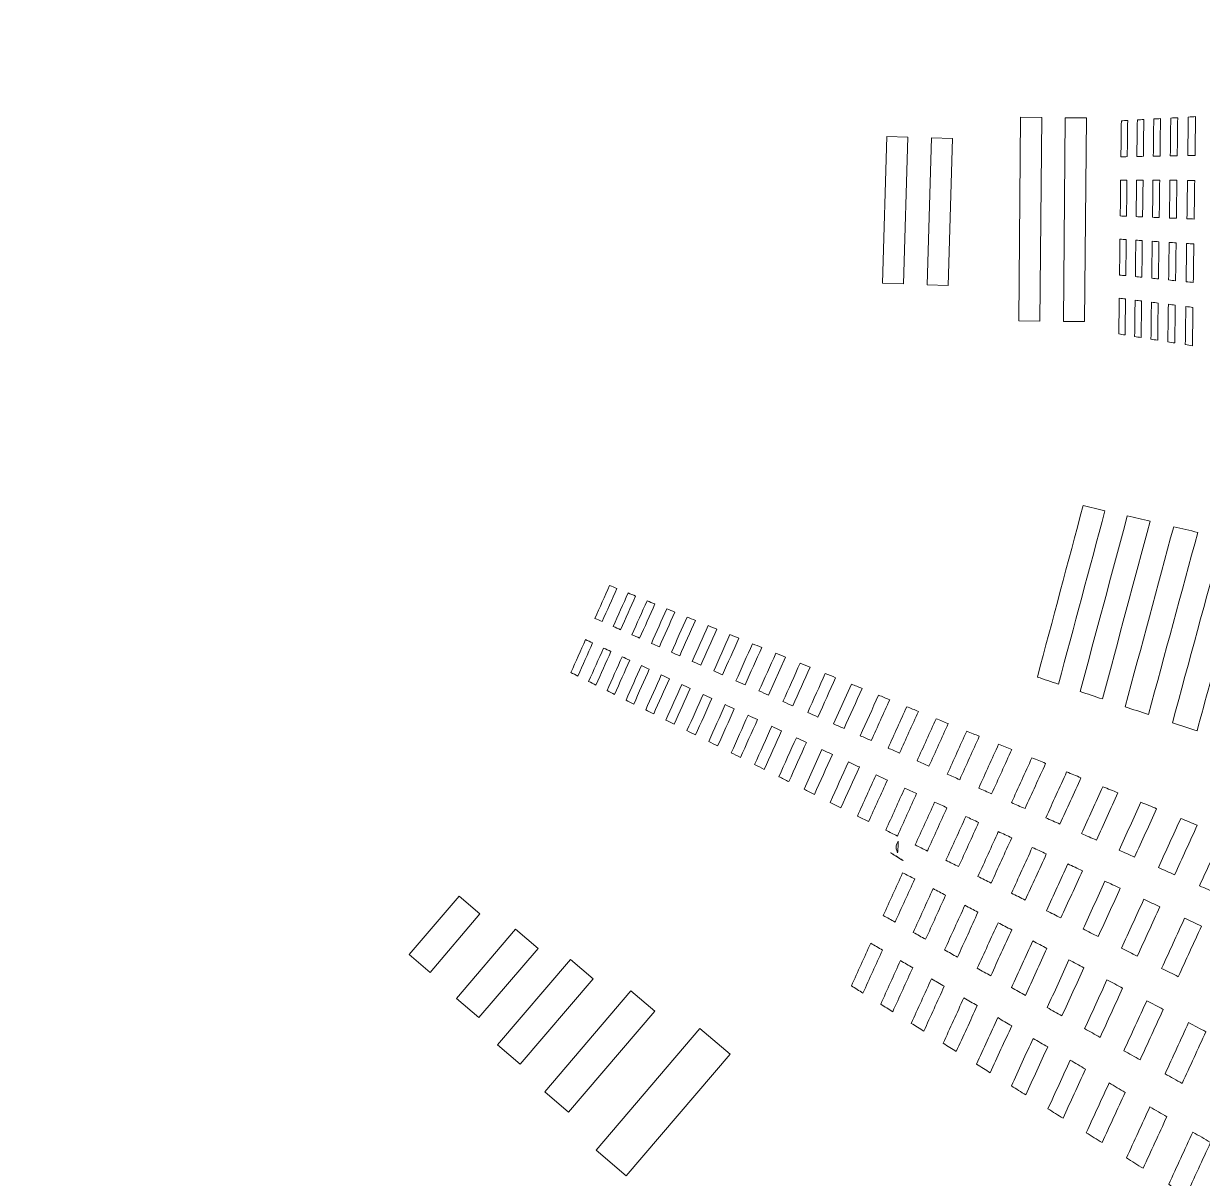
# Model space of a CAD drawing. Header units: millimetres. Extents: x -751 to 1411, y -446 to 1681.
# Drawn here: x -225.6 to -15.1, y -42.8 to 163.3 of the extents above; entities that cross this region are included whole.
import ezdxf

# ---------------------------------------------------------------- set-up
doc = ezdxf.new("R2010")
doc.units = ezdxf.units.MM
doc.header["$MEASUREMENT"] = 0
doc.layers.add('Layer 6', color=7, linetype='Continuous')

msp = doc.modelspace()

# ---------------------------------------------------------------- linework, layer by layer
at = {"layer": 'Layer 6', "lineweight": 0}
for points in [[(-43.82, 146.6), (-44.14, 110.22), (-47.92, 110.26), (-47.6, 146.63), (-43.82, 146.6)], [(-35.84, 146.51), (-36.17, 110.14), (-39.94, 110.17), (-39.62, 146.54), (-35.84, 146.51)], [(-67.7, 143.08), (-68.48, 116.86), (-72.26, 116.97), (-71.47, 143.19), (-67.7, 143.08)], [(-59.73, 142.83), (-60.51, 116.61), (-64.28, 116.72), (-63.5, 142.94), (-59.73, 142.83)], [(-153.01, -6.03), (-156.74, -2.85), (-147.85, 7.57), (-144.13, 4.39), (-153.01, -6.03)], [(-137.79, 1.69), (-133.75, -1.75), (-144.3, -14.11), (-148.33, -10.67), (-137.79, 1.69)], [(-127.96, -3.71), (-123.92, -7.16), (-136.93, -22.41), (-140.96, -18.97), (-127.96, -3.71)], [(-117.16, -9.31), (-112.88, -12.96), (-128.28, -31.01), (-132.56, -27.36), (-117.16, -9.31)], [(-104.85, -16.06), (-99.47, -20.64), (-117.99, -42.35), (-123.36, -37.76), (-104.85, -16.06)]]:
    msp.add_lwpolyline(points, dxfattribs=at)
for points, knots in [([(-198.52, 551.4), (-477.55, 551.4), (-697.08, 331.88), (-697.08, 52.85), (-697.08, -226.18), (-477.55, -445.71), (-198.52, -445.71), (80.51, -445.71), (300.03, -226.18), (300.03, 52.85), (300.03, 331.88), (80.51, 551.4), (-198.52, 551.4)], [0, 0, 0, 0, 1, 1, 1, 2, 2, 2, 3, 3, 3, 4, 4, 4, 4]), ([(-29.68, 139.56), (-29.65, 141.71), (-29.62, 143.85), (-29.6, 145.99), (-29.22, 146.01), (-28.85, 146.03), (-28.47, 146.05), (-28.5, 143.9), (-28.52, 141.74), (-28.55, 139.58), (-28.93, 139.58), (-29.3, 139.57), (-29.68, 139.56)], [0, 0, 0, 0, 1, 1, 1, 2, 2, 2, 3, 3, 3, 4, 4, 4, 4]), ([(-26.84, 139.62), (-26.81, 141.79), (-26.78, 143.97), (-26.75, 146.15), (-26.37, 146.17), (-25.98, 146.19), (-25.59, 146.21), (-25.62, 144.02), (-25.65, 141.83), (-25.67, 139.64), (-26.06, 139.63), (-26.45, 139.62), (-26.84, 139.62)], [0, 0, 0, 0, 1, 1, 1, 2, 2, 2, 3, 3, 3, 4, 4, 4, 4]), ([(-23.9, 139.67), (-23.87, 141.88), (-23.85, 144.09), (-23.82, 146.31), (-23.42, 146.33), (-23.02, 146.35), (-22.62, 146.37), (-22.64, 144.15), (-22.67, 141.92), (-22.7, 139.69), (-23.1, 139.69), (-23.5, 139.68), (-23.9, 139.67)], [0, 0, 0, 0, 1, 1, 1, 2, 2, 2, 3, 3, 3, 4, 4, 4, 4]), ([(-20.87, 139.73), (-20.84, 141.98), (-20.81, 144.22), (-20.78, 146.47), (-20.37, 146.5), (-19.95, 146.52), (-19.54, 146.54), (-19.57, 144.28), (-19.6, 142.01), (-19.63, 139.75), (-20.04, 139.74), (-20.46, 139.73), (-20.87, 139.73)], [0, 0, 0, 0, 1, 1, 1, 2, 2, 2, 3, 3, 3, 4, 4, 4, 4]), ([(-17.74, 139.78), (-17.71, 142.07), (-17.68, 144.36), (-17.65, 146.65), (-17.22, 146.67), (-16.79, 146.69), (-16.36, 146.72), (-16.39, 144.41), (-16.42, 142.11), (-16.45, 139.81), (-16.88, 139.8), (-17.31, 139.79), (-17.74, 139.78)], [0, 0, 0, 0, 1, 1, 1, 2, 2, 2, 3, 3, 3, 4, 4, 4, 4]), ([(-29.8, 129), (-29.78, 131.13), (-29.75, 133.27), (-29.73, 135.41), (-29.35, 135.41), (-28.98, 135.41), (-28.6, 135.4), (-28.63, 133.25), (-28.65, 131.1), (-28.68, 128.95), (-29.06, 128.97), (-29.43, 128.98), (-29.8, 129)], [0, 0, 0, 0, 1, 1, 1, 2, 2, 2, 3, 3, 3, 4, 4, 4, 4]), ([(-26.97, 128.88), (-26.94, 131.05), (-26.91, 133.22), (-26.89, 135.4), (-26.5, 135.39), (-26.11, 135.39), (-25.73, 135.39), (-25.75, 133.2), (-25.78, 131.02), (-25.81, 128.83), (-26.19, 128.85), (-26.58, 128.86), (-26.97, 128.88)], [0, 0, 0, 0, 1, 1, 1, 2, 2, 2, 3, 3, 3, 4, 4, 4, 4]), ([(-24.04, 128.76), (-24.01, 130.97), (-23.98, 133.17), (-23.96, 135.38), (-23.56, 135.38), (-23.16, 135.38), (-22.76, 135.38), (-22.78, 133.15), (-22.81, 130.93), (-22.84, 128.71), (-23.24, 128.73), (-23.64, 128.74), (-24.04, 128.76)], [0, 0, 0, 0, 1, 1, 1, 2, 2, 2, 3, 3, 3, 4, 4, 4, 4]), ([(-21.01, 128.63), (-20.99, 130.88), (-20.96, 133.12), (-20.93, 135.37), (-20.51, 135.36), (-20.1, 135.36), (-19.69, 135.36), (-19.72, 133.1), (-19.75, 130.84), (-19.78, 128.58), (-20.19, 128.6), (-20.6, 128.62), (-21.01, 128.63)], [0, 0, 0, 0, 1, 1, 1, 2, 2, 2, 3, 3, 3, 4, 4, 4, 4]), ([(-17.89, 128.51), (-17.86, 130.79), (-17.83, 133.07), (-17.8, 135.35), (-17.37, 135.35), (-16.94, 135.35), (-16.51, 135.34), (-16.54, 133.05), (-16.58, 130.75), (-16.61, 128.45), (-17.03, 128.47), (-17.46, 128.49), (-17.89, 128.51)], [0, 0, 0, 0, 1, 1, 1, 2, 2, 2, 3, 3, 3, 4, 4, 4, 4]), ([(-29.93, 118.45), (-29.91, 120.59), (-29.88, 122.72), (-29.85, 124.85), (-29.48, 124.83), (-29.11, 124.8), (-28.73, 124.78), (-28.76, 122.63), (-28.78, 120.49), (-28.81, 118.34), (-29.18, 118.38), (-29.56, 118.41), (-29.93, 118.45)], [0, 0, 0, 0, 1, 1, 1, 2, 2, 2, 3, 3, 3, 4, 4, 4, 4]), ([(-27.1, 118.17), (-27.07, 120.33), (-27.05, 122.5), (-27.02, 124.67), (-26.63, 124.64), (-26.25, 124.62), (-25.86, 124.59), (-25.89, 122.41), (-25.92, 120.23), (-25.94, 118.05), (-26.33, 118.09), (-26.72, 118.13), (-27.1, 118.17)], [0, 0, 0, 0, 1, 1, 1, 2, 2, 2, 3, 3, 3, 4, 4, 4, 4]), ([(-24.18, 117.87), (-24.15, 120.07), (-24.12, 122.28), (-24.09, 124.48), (-23.7, 124.45), (-23.3, 124.43), (-22.9, 124.4), (-22.93, 122.18), (-22.95, 119.97), (-22.98, 117.75), (-23.38, 117.79), (-23.78, 117.83), (-24.18, 117.87)], [0, 0, 0, 0, 1, 1, 1, 2, 2, 2, 3, 3, 3, 4, 4, 4, 4]), ([(-21.16, 117.57), (-21.13, 119.8), (-21.1, 122.04), (-21.07, 124.28), (-20.66, 124.26), (-20.25, 124.23), (-19.83, 124.2), (-19.86, 121.95), (-19.89, 119.69), (-19.92, 117.44), (-20.33, 117.48), (-20.75, 117.52), (-21.16, 117.57)], [0, 0, 0, 0, 1, 1, 1, 2, 2, 2, 3, 3, 3, 4, 4, 4, 4]), ([(-18.04, 117.25), (-18.01, 119.53), (-17.98, 121.8), (-17.95, 124.08), (-17.52, 124.05), (-17.09, 124.03), (-16.67, 124), (-16.7, 121.71), (-16.73, 119.41), (-16.76, 117.12), (-17.18, 117.16), (-17.61, 117.21), (-18.04, 117.25)], [0, 0, 0, 0, 1, 1, 1, 2, 2, 2, 3, 3, 3, 4, 4, 4, 4]), ([(-28.86, 114.18), (-28.89, 112.03), (-28.91, 109.89), (-28.94, 107.75), (-29.31, 107.81), (-29.69, 107.87), (-30.06, 107.93), (-30.03, 110.06), (-30.01, 112.19), (-29.98, 114.32), (-29.61, 114.27), (-29.24, 114.22), (-28.86, 114.18)], [0, 0, 0, 0, 1, 1, 1, 2, 2, 2, 3, 3, 3, 4, 4, 4, 4]), ([(-26, 113.82), (-26.02, 111.64), (-26.05, 109.47), (-26.08, 107.29), (-26.46, 107.35), (-26.85, 107.41), (-27.23, 107.47), (-27.21, 109.64), (-27.18, 111.8), (-27.15, 113.96), (-26.77, 113.92), (-26.38, 113.87), (-26, 113.82)], [0, 0, 0, 0, 1, 1, 1, 2, 2, 2, 3, 3, 3, 4, 4, 4, 4]), ([(-23.04, 113.45), (-23.07, 111.24), (-23.09, 109.03), (-23.12, 106.81), (-23.52, 106.88), (-23.92, 106.94), (-24.32, 107), (-24.29, 109.2), (-24.26, 111.4), (-24.23, 113.6), (-23.83, 113.55), (-23.44, 113.5), (-23.04, 113.45)], [0, 0, 0, 0, 1, 1, 1, 2, 2, 2, 3, 3, 3, 4, 4, 4, 4]), ([(-19.98, 113.07), (-20.01, 110.82), (-20.04, 108.57), (-20.07, 106.32), (-20.48, 106.39), (-20.89, 106.45), (-21.3, 106.52), (-21.27, 108.75), (-21.24, 110.99), (-21.21, 113.22), (-20.8, 113.17), (-20.39, 113.12), (-19.98, 113.07)], [0, 0, 0, 0, 1, 1, 1, 2, 2, 2, 3, 3, 3, 4, 4, 4, 4]), ([(-16.82, 112.68), (-16.85, 110.39), (-16.88, 108.1), (-16.91, 105.81), (-17.33, 105.88), (-17.76, 105.95), (-18.19, 106.02), (-18.15, 108.29), (-18.13, 110.56), (-18.09, 112.83), (-17.67, 112.78), (-17.24, 112.73), (-16.82, 112.68)], [0, 0, 0, 0, 1, 1, 1, 2, 2, 2, 3, 3, 3, 4, 4, 4, 4]), ([(-40.82, 45.42), (-42.08, 45.84), (-43.34, 46.27), (-44.6, 46.69), (-41.87, 56.89), (-39.15, 67.09), (-36.43, 77.29), (-35.13, 76.98), (-33.83, 76.68), (-32.53, 76.38), (-35.29, 66.06), (-38.06, 55.74), (-40.82, 45.42)], [0, 0, 0, 0, 1, 1, 1, 2, 2, 2, 3, 3, 3, 4, 4, 4, 4]), ([(-28.54, 75.45), (-27.18, 75.13), (-25.81, 74.81), (-24.45, 74.49), (-27.3, 63.92), (-30.14, 53.34), (-32.99, 42.77), (-34.31, 43.22), (-35.63, 43.66), (-36.95, 44.11), (-34.15, 54.56), (-31.35, 65), (-28.54, 75.45)], [0, 0, 0, 0, 1, 1, 1, 2, 2, 2, 3, 3, 3, 4, 4, 4, 4]), ([(-20.26, 73.52), (-18.82, 73.18), (-17.39, 72.85), (-15.96, 72.51), (-18.89, 61.67), (-21.82, 50.83), (-24.76, 39.99), (-26.15, 40.45), (-27.54, 40.92), (-28.92, 41.39), (-26.03, 52.1), (-23.15, 62.81), (-20.26, 73.52)], [0, 0, 0, 0, 1, 1, 1, 2, 2, 2, 3, 3, 3, 4, 4, 4, 4]), ([(-11.54, 71.48), (-10.03, 71.13), (-8.52, 70.78), (-7.01, 70.43), (-10.04, 59.3), (-13.06, 48.18), (-16.09, 37.06), (-17.55, 37.55), (-19.02, 38.04), (-20.48, 38.54), (-17.5, 49.52), (-14.52, 60.5), (-11.54, 71.48)], [0, 0, 0, 0, 1, 1, 1, 2, 2, 2, 3, 3, 3, 4, 4, 4, 4]), ([(-122.3, 56.59), (-122.72, 56.78), (-123.15, 56.97), (-123.58, 57.16), (-122.71, 59.12), (-121.84, 61.07), (-120.97, 63.03), (-120.53, 62.85), (-120.1, 62.68), (-119.66, 62.5), (-120.54, 60.53), (-121.42, 58.56), (-122.3, 56.59)], [0, 0, 0, 0, 1, 1, 1, 2, 2, 2, 3, 3, 3, 4, 4, 4, 4]), ([(-119, 55.13), (-119.45, 55.33), (-119.89, 55.52), (-120.33, 55.72), (-119.45, 57.71), (-118.56, 59.7), (-117.67, 61.69), (-117.23, 61.51), (-116.78, 61.32), (-116.33, 61.14), (-117.22, 59.14), (-118.11, 57.14), (-119, 55.13)], [0, 0, 0, 0, 1, 1, 1, 2, 2, 2, 3, 3, 3, 4, 4, 4, 4]), ([(-115.61, 53.63), (-116.06, 53.83), (-116.52, 54.03), (-116.98, 54.24), (-116.08, 56.26), (-115.18, 58.28), (-114.27, 60.3), (-113.81, 60.11), (-113.35, 59.92), (-112.88, 59.73), (-113.79, 57.7), (-114.7, 55.66), (-115.61, 53.63)], [0, 0, 0, 0, 1, 1, 1, 2, 2, 2, 3, 3, 3, 4, 4, 4, 4]), ([(-112.09, 52.08), (-112.57, 52.29), (-113.04, 52.49), (-113.51, 52.7), (-112.6, 54.76), (-111.68, 56.81), (-110.76, 58.87), (-110.28, 58.67), (-109.8, 58.48), (-109.32, 58.28), (-110.25, 56.21), (-111.17, 54.14), (-112.09, 52.08)], [0, 0, 0, 0, 1, 1, 1, 2, 2, 2, 3, 3, 3, 4, 4, 4, 4]), ([(-108.46, 50.47), (-108.95, 50.69), (-109.44, 50.9), (-109.93, 51.12), (-109, 53.21), (-108.06, 55.3), (-107.13, 57.39), (-106.63, 57.19), (-106.14, 56.98), (-105.64, 56.78), (-106.58, 54.68), (-107.52, 52.57), (-108.46, 50.47)], [0, 0, 0, 0, 1, 1, 1, 2, 2, 2, 3, 3, 3, 4, 4, 4, 4]), ([(-104.7, 48.81), (-105.21, 49.03), (-105.72, 49.26), (-106.22, 49.48), (-105.27, 51.6), (-104.32, 53.73), (-103.37, 55.86), (-102.86, 55.65), (-102.34, 55.44), (-101.83, 55.23), (-102.79, 53.09), (-103.75, 50.95), (-104.7, 48.81)], [0, 0, 0, 0, 1, 1, 1, 2, 2, 2, 3, 3, 3, 4, 4, 4, 4]), ([(-126.62, 46.87), (-127.04, 47.08), (-127.46, 47.29), (-127.88, 47.5), (-127.01, 49.45), (-126.14, 51.41), (-125.27, 53.36), (-124.85, 53.16), (-124.42, 52.96), (-124, 52.77), (-124.87, 50.8), (-125.75, 48.83), (-126.62, 46.87)], [0, 0, 0, 0, 1, 1, 1, 2, 2, 2, 3, 3, 3, 4, 4, 4, 4]), ([(-100.81, 47.09), (-101.34, 47.32), (-101.86, 47.55), (-102.39, 47.78), (-101.42, 49.94), (-100.45, 52.11), (-99.48, 54.27), (-98.95, 54.05), (-98.42, 53.84), (-97.89, 53.62), (-98.86, 51.44), (-99.84, 49.26), (-100.81, 47.09)], [0, 0, 0, 0, 1, 1, 1, 2, 2, 2, 3, 3, 3, 4, 4, 4, 4]), ([(-96.78, 45.31), (-97.33, 45.55), (-97.87, 45.79), (-98.41, 46.03), (-97.43, 48.23), (-96.44, 50.43), (-95.45, 52.63), (-94.9, 52.4), (-94.35, 52.18), (-93.8, 51.95), (-94.8, 49.74), (-95.79, 47.52), (-96.78, 45.31)], [0, 0, 0, 0, 1, 1, 1, 2, 2, 2, 3, 3, 3, 4, 4, 4, 4]), ([(-122.05, 51.86), (-121.61, 51.66), (-121.17, 51.45), (-120.74, 51.25), (-121.63, 49.25), (-122.52, 47.25), (-123.41, 45.26), (-123.84, 45.47), (-124.27, 45.69), (-124.71, 45.91), (-123.82, 47.89), (-122.94, 49.88), (-122.05, 51.86)], [0, 0, 0, 0, 1, 1, 1, 2, 2, 2, 3, 3, 3, 4, 4, 4, 4]), ([(-92.61, 43.46), (-93.17, 43.71), (-93.73, 43.96), (-94.3, 44.21), (-93.29, 46.44), (-92.29, 48.68), (-91.28, 50.92), (-90.71, 50.69), (-90.14, 50.46), (-89.57, 50.23), (-89.57, 50.23), (-92.61, 43.46), (-92.61, 43.46)], [0, 0, 0, 0, 1, 1, 1, 2, 2, 2, 3, 3, 3, 4, 4, 4, 4]), ([(-118.73, 50.32), (-118.27, 50.11), (-117.82, 49.89), (-117.37, 49.68), (-118.27, 47.65), (-119.18, 45.62), (-120.08, 43.59), (-120.53, 43.82), (-120.98, 44.04), (-121.43, 44.26), (-120.53, 46.28), (-119.63, 48.3), (-118.73, 50.32)], [0, 0, 0, 0, 1, 1, 1, 2, 2, 2, 3, 3, 3, 4, 4, 4, 4]), ([(-115.29, 48.72), (-114.82, 48.5), (-114.35, 48.28), (-113.88, 48.07), (-114.81, 46), (-115.73, 43.94), (-116.65, 41.87), (-117.11, 42.1), (-117.57, 42.34), (-118.04, 42.57), (-117.12, 44.62), (-116.21, 46.67), (-115.29, 48.72)], [0, 0, 0, 0, 1, 1, 1, 2, 2, 2, 3, 3, 3, 4, 4, 4, 4]), ([(-88.27, 41.54), (-88.86, 41.8), (-89.44, 42.06), (-90.03, 42.32), (-89, 44.6), (-87.98, 46.88), (-86.95, 49.16), (-86.36, 48.92), (-85.77, 48.68), (-85.18, 48.43), (-86.21, 46.14), (-87.24, 43.84), (-88.27, 41.54)], [0, 0, 0, 0, 1, 1, 1, 2, 2, 2, 3, 3, 3, 4, 4, 4, 4]), ([(-111.74, 47.07), (-111.25, 46.84), (-110.77, 46.62), (-110.28, 46.39), (-111.22, 44.29), (-112.16, 42.19), (-113.1, 40.09), (-113.58, 40.33), (-114.06, 40.57), (-114.53, 40.81), (-113.6, 42.9), (-112.67, 44.98), (-111.74, 47.07)], [0, 0, 0, 0, 1, 1, 1, 2, 2, 2, 3, 3, 3, 4, 4, 4, 4]), ([(-83.78, 39.55), (-84.38, 39.82), (-84.99, 40.09), (-85.6, 40.36), (-84.55, 42.68), (-83.51, 45), (-82.46, 47.33), (-81.85, 47.08), (-81.23, 46.83), (-80.62, 46.57), (-81.67, 44.23), (-82.72, 41.89), (-83.78, 39.55)], [0, 0, 0, 0, 1, 1, 1, 2, 2, 2, 3, 3, 3, 4, 4, 4, 4]), ([(-108.07, 45.36), (-107.56, 45.13), (-107.06, 44.89), (-106.56, 44.66), (-107.52, 42.52), (-108.47, 40.39), (-109.43, 38.26), (-109.92, 38.5), (-110.42, 38.75), (-110.91, 39), (-109.96, 41.12), (-109.01, 43.24), (-108.07, 45.36)], [0, 0, 0, 0, 1, 1, 1, 2, 2, 2, 3, 3, 3, 4, 4, 4, 4]), ([(-79.11, 37.49), (-79.74, 37.77), (-80.37, 38.05), (-81, 38.32), (-81, 38.32), (-77.8, 45.42), (-77.8, 45.42), (-77.16, 45.16), (-76.52, 44.9), (-75.88, 44.64), (-76.96, 42.26), (-78.03, 39.87), (-79.11, 37.49)], [0, 0, 0, 0, 1, 1, 1, 2, 2, 2, 3, 3, 3, 4, 4, 4, 4]), ([(-104.26, 43.59), (-103.74, 43.35), (-103.22, 43.11), (-102.7, 42.87), (-103.68, 40.7), (-104.65, 38.52), (-105.62, 36.35), (-106.14, 36.61), (-106.65, 36.86), (-107.16, 37.12), (-106.19, 39.28), (-105.23, 41.43), (-104.26, 43.59)], [0, 0, 0, 0, 1, 1, 1, 2, 2, 2, 3, 3, 3, 4, 4, 4, 4]), ([(-74.25, 35.34), (-74.91, 35.63), (-75.56, 35.92), (-76.22, 36.21), (-75.13, 38.62), (-74.04, 41.04), (-72.95, 43.45), (-72.29, 43.18), (-71.63, 42.91), (-70.96, 42.64), (-72.06, 40.2), (-73.16, 37.77), (-74.25, 35.34)], [0, 0, 0, 0, 1, 1, 1, 2, 2, 2, 3, 3, 3, 4, 4, 4, 4]), ([(-100.32, 41.76), (-99.79, 41.51), (-99.25, 41.26), (-98.71, 41.01), (-99.7, 38.8), (-100.69, 36.59), (-101.68, 34.38), (-102.21, 34.64), (-102.75, 34.91), (-103.28, 35.18), (-102.29, 37.37), (-101.31, 39.57), (-100.32, 41.76)], [0, 0, 0, 0, 1, 1, 1, 2, 2, 2, 3, 3, 3, 4, 4, 4, 4]), ([(-69.2, 33.11), (-69.89, 33.41), (-70.57, 33.71), (-71.25, 34.01), (-70.14, 36.47), (-69.03, 38.93), (-67.91, 41.39), (-67.22, 41.11), (-66.53, 40.83), (-65.84, 40.55), (-66.96, 38.07), (-68.08, 35.59), (-69.2, 33.11)], [0, 0, 0, 0, 1, 1, 1, 2, 2, 2, 3, 3, 3, 4, 4, 4, 4]), ([(-96.24, 39.86), (-95.69, 39.6), (-95.13, 39.34), (-94.57, 39.09), (-95.58, 36.83), (-96.59, 34.58), (-97.6, 32.33), (-98.15, 32.61), (-98.7, 32.88), (-99.25, 33.16), (-98.25, 35.39), (-97.25, 37.63), (-96.24, 39.86)], [0, 0, 0, 0, 1, 1, 1, 2, 2, 2, 3, 3, 3, 4, 4, 4, 4]), ([(-92.01, 37.9), (-91.43, 37.63), (-90.86, 37.36), (-90.28, 37.09), (-91.31, 34.8), (-92.34, 32.51), (-93.37, 30.21), (-93.94, 30.5), (-94.51, 30.79), (-95.08, 31.07), (-94.06, 33.35), (-93.04, 35.62), (-92.01, 37.9)], [0, 0, 0, 0, 1, 1, 1, 2, 2, 2, 3, 3, 3, 4, 4, 4, 4]), ([(-63.95, 30.78), (-64.66, 31.1), (-65.37, 31.41), (-66.08, 31.73), (-64.94, 34.23), (-63.81, 36.74), (-62.67, 39.25), (-61.95, 38.96), (-61.23, 38.67), (-60.51, 38.37), (-61.66, 35.84), (-62.8, 33.31), (-63.95, 30.78)], [0, 0, 0, 0, 1, 1, 1, 2, 2, 2, 3, 3, 3, 4, 4, 4, 4]), ([(-87.62, 35.86), (-87.02, 35.58), (-86.42, 35.3), (-85.82, 35.02), (-86.87, 32.68), (-87.92, 30.35), (-88.97, 28.01), (-89.56, 28.31), (-90.16, 28.61), (-90.75, 28.9), (-89.71, 31.22), (-88.67, 33.54), (-87.62, 35.86)], [0, 0, 0, 0, 1, 1, 1, 2, 2, 2, 3, 3, 3, 4, 4, 4, 4]), ([(-58.47, 28.36), (-59.21, 28.69), (-59.95, 29.02), (-60.69, 29.34), (-59.53, 31.9), (-58.37, 34.47), (-57.21, 37.03), (-56.46, 36.72), (-55.71, 36.42), (-54.96, 36.11), (-56.13, 33.53), (-57.3, 30.94), (-58.47, 28.36)], [0, 0, 0, 0, 1, 1, 1, 2, 2, 2, 3, 3, 3, 4, 4, 4, 4]), ([(-83.06, 33.74), (-82.44, 33.45), (-81.82, 33.16), (-81.19, 32.86), (-82.26, 30.49), (-83.34, 28.11), (-84.41, 25.73), (-85.02, 26.04), (-85.64, 26.34), (-86.25, 26.65), (-86.25, 26.65), (-83.06, 33.74), (-83.06, 33.74)], [0, 0, 0, 0, 1, 1, 1, 2, 2, 2, 3, 3, 3, 4, 4, 4, 4]), ([(-52.76, 25.84), (-53.53, 26.18), (-54.3, 26.52), (-55.07, 26.86), (-53.89, 29.47), (-52.7, 32.09), (-51.52, 34.7), (-50.73, 34.39), (-49.95, 34.07), (-49.17, 33.75), (-50.37, 31.11), (-51.56, 28.47), (-52.76, 25.84)], [0, 0, 0, 0, 1, 1, 1, 2, 2, 2, 3, 3, 3, 4, 4, 4, 4]), ([(-46.8, 23.2), (-47.6, 23.56), (-48.41, 23.91), (-49.22, 24.27), (-48, 26.94), (-46.79, 29.61), (-45.57, 32.28), (-44.76, 31.95), (-43.94, 31.62), (-43.12, 31.28), (-44.35, 28.59), (-45.57, 25.89), (-46.8, 23.2)], [0, 0, 0, 0, 1, 1, 1, 2, 2, 2, 3, 3, 3, 4, 4, 4, 4]), ([(-78.33, 31.53), (-77.68, 31.23), (-77.03, 30.93), (-76.38, 30.63), (-77.47, 28.2), (-78.57, 25.78), (-79.66, 23.35), (-80.3, 23.67), (-80.94, 23.99), (-81.58, 24.31), (-80.5, 26.72), (-79.41, 29.13), (-78.33, 31.53)], [0, 0, 0, 0, 1, 1, 1, 2, 2, 2, 3, 3, 3, 4, 4, 4, 4]), ([(-40.57, 20.45), (-41.41, 20.82), (-42.26, 21.19), (-43.1, 21.56), (-41.85, 24.29), (-40.61, 27.02), (-39.37, 29.75), (-38.52, 29.4), (-37.66, 29.06), (-36.81, 28.71), (-38.07, 25.95), (-39.32, 23.2), (-40.57, 20.45)], [0, 0, 0, 0, 1, 1, 1, 2, 2, 2, 3, 3, 3, 4, 4, 4, 4]), ([(-73.4, 29.24), (-72.73, 28.93), (-72.05, 28.62), (-71.38, 28.3), (-72.49, 25.83), (-73.61, 23.35), (-74.73, 20.88), (-75.4, 21.21), (-76.06, 21.55), (-76.73, 21.88), (-75.62, 24.34), (-74.51, 26.79), (-73.4, 29.24)], [0, 0, 0, 0, 1, 1, 1, 2, 2, 2, 3, 3, 3, 4, 4, 4, 4]), ([(-68.28, 26.86), (-67.57, 26.53), (-66.87, 26.21), (-66.17, 25.88), (-67.31, 23.36), (-68.45, 20.83), (-69.59, 18.31), (-70.29, 18.66), (-70.98, 19), (-71.67, 19.35), (-70.54, 21.85), (-69.41, 24.36), (-68.28, 26.86)], [0, 0, 0, 0, 1, 1, 1, 2, 2, 2, 3, 3, 3, 4, 4, 4, 4]), ([(-34.06, 17.57), (-34.94, 17.96), (-35.82, 18.35), (-36.7, 18.73), (-35.43, 21.53), (-34.16, 24.32), (-32.89, 27.11), (-31.99, 26.74), (-31.1, 26.38), (-30.21, 26.01), (-31.49, 23.2), (-32.78, 20.38), (-34.06, 17.57)], [0, 0, 0, 0, 1, 1, 1, 2, 2, 2, 3, 3, 3, 4, 4, 4, 4]), ([(-64.24, 15.63), (-64.96, 15.99), (-65.69, 16.35), (-66.41, 16.71), (-65.25, 19.27), (-64.09, 21.82), (-62.94, 24.38), (-62.21, 24.04), (-61.47, 23.7), (-60.74, 23.36), (-61.91, 20.78), (-63.07, 18.21), (-64.24, 15.63)], [0, 0, 0, 0, 1, 1, 1, 2, 2, 2, 3, 3, 3, 4, 4, 4, 4]), ([(-27.25, 14.55), (-28.17, 14.96), (-29.09, 15.37), (-30.01, 15.78), (-28.71, 18.63), (-27.4, 21.48), (-26.1, 24.34), (-25.16, 23.96), (-24.23, 23.58), (-23.3, 23.19), (-24.61, 20.31), (-25.93, 17.43), (-27.25, 14.55)], [0, 0, 0, 0, 1, 1, 1, 2, 2, 2, 3, 3, 3, 4, 4, 4, 4]), ([(-58.66, 12.84), (-59.42, 13.21), (-60.17, 13.59), (-60.92, 13.97), (-59.74, 16.58), (-58.56, 19.18), (-57.37, 21.79), (-56.61, 21.44), (-55.84, 21.08), (-55.08, 20.73), (-56.27, 18.1), (-57.47, 15.47), (-58.66, 12.84)], [0, 0, 0, 0, 1, 1, 1, 2, 2, 2, 3, 3, 3, 4, 4, 4, 4]), ([(-20.1, 11.39), (-21.07, 11.82), (-22.04, 12.25), (-23, 12.68), (-21.66, 15.6), (-20.33, 18.52), (-18.99, 21.44), (-18.01, 21.04), (-17.03, 20.64), (-16.05, 20.24), (-17.4, 17.29), (-18.75, 14.34), (-20.1, 11.39)], [0, 0, 0, 0, 1, 1, 1, 2, 2, 2, 3, 3, 3, 4, 4, 4, 4]), ([(-51.57, 19.09), (-50.77, 18.72), (-49.97, 18.35), (-49.17, 17.98), (-50.4, 15.29), (-51.62, 12.61), (-52.84, 9.92), (-53.62, 10.31), (-54.41, 10.71), (-55.2, 11.1), (-53.99, 13.76), (-52.78, 16.43), (-51.57, 19.09)], [0, 0, 0, 0, 1, 1, 1, 2, 2, 2, 3, 3, 3, 4, 4, 4, 4]), ([(-69.46, 17.37), (-69.49, 14.63), (-69.56, 15.12), (-69.78, 16.02), (-69.81, 16.32), (-69.93, 16.73), (-69.46, 17.37)], [0, 0, 0, 0, 1, 1, 1, 2, 2, 2, 2]), ([(-12.61, 8.08), (-13.63, 8.53), (-14.64, 8.98), (-15.65, 9.43), (-14.28, 12.42), (-12.91, 15.41), (-11.54, 18.4), (-10.51, 17.98), (-9.48, 17.56), (-8.45, 17.14), (-9.84, 14.12), (-11.23, 11.1), (-12.61, 8.08)], [0, 0, 0, 0, 1, 1, 1, 2, 2, 2, 3, 3, 3, 4, 4, 4, 4]), ([(-69.93, 14.76), (-70.23, 14.96), (-70.52, 15.14), (-70.79, 15.31), (-70.79, 15.31), (-70.79, 15.31), (-70.78, 15.31), (-70.53, 15.15), (-70.24, 14.97), (-69.9, 14.76), (-69.91, 14.76), (-69.92, 14.76), (-69.93, 14.76)], [0, 0, 0, 0, 1, 1, 1, 2, 2, 2, 3, 3, 3, 4, 4, 4, 4]), ([(-69.89, 14.75), (-69.51, 14.52), (-69.08, 14.25), (-68.58, 13.94), (-68.68, 13.99), (-68.77, 14.04), (-68.86, 14.08), (-69.21, 14.3), (-69.56, 14.53), (-69.9, 14.75), (-69.9, 14.75), (-69.89, 14.75), (-69.89, 14.75)], [0, 0, 0, 0, 1, 1, 1, 2, 2, 2, 3, 3, 3, 4, 4, 4, 4]), ([(-43, 15.11), (-44.25, 12.36), (-45.51, 9.62), (-46.76, 6.87), (-47.58, 7.28), (-48.4, 7.7), (-49.22, 8.11), (-47.98, 10.83), (-46.74, 13.55), (-45.51, 16.27), (-44.67, 15.89), (-43.84, 15.5), (-43, 15.11)], [0, 0, 0, 0, 1, 1, 1, 2, 2, 2, 3, 3, 3, 4, 4, 4, 4]), ([(-36.55, 12.11), (-37.83, 9.3), (-39.11, 6.5), (-40.4, 3.69), (-41.25, 4.12), (-42.11, 4.55), (-42.97, 4.98), (-41.7, 7.76), (-40.44, 10.54), (-39.17, 13.33), (-38.3, 12.92), (-37.42, 12.52), (-36.55, 12.11)], [0, 0, 0, 0, 1, 1, 1, 2, 2, 2, 3, 3, 3, 4, 4, 4, 4]), ([(-68.65, 11.76), (-67.94, 11.39), (-67.22, 11.01), (-66.5, 10.64), (-67.67, 8.07), (-68.83, 5.5), (-70, 2.93), (-70.7, 3.33), (-71.41, 3.72), (-72.11, 4.12), (-70.96, 6.67), (-69.81, 9.22), (-68.65, 11.76)], [0, 0, 0, 0, 1, 1, 1, 2, 2, 2, 3, 3, 3, 4, 4, 4, 4]), ([(-63.22, 8.91), (-62.47, 8.52), (-61.72, 8.13), (-60.98, 7.74), (-62.17, 5.12), (-63.36, 2.49), (-64.55, -0.13), (-65.28, 0.28), (-66.02, 0.7), (-66.76, 1.11), (-65.58, 3.71), (-64.4, 6.31), (-63.22, 8.91)], [0, 0, 0, 0, 1, 1, 1, 2, 2, 2, 3, 3, 3, 4, 4, 4, 4]), ([(-29.8, 8.97), (-31.11, 6.1), (-32.42, 3.23), (-33.74, 0.35), (-34.64, 0.81), (-35.54, 1.26), (-36.44, 1.71), (-35.14, 4.55), (-33.84, 7.4), (-32.54, 10.24), (-31.62, 9.82), (-30.71, 9.39), (-29.8, 8.97)], [0, 0, 0, 0, 1, 1, 1, 2, 2, 2, 3, 3, 3, 4, 4, 4, 4]), ([(-22.72, 5.68), (-24.07, 2.74), (-25.41, -0.2), (-26.76, -3.14), (-27.7, -2.67), (-28.65, -2.19), (-29.59, -1.72), (-28.26, 1.19), (-26.93, 4.1), (-25.59, 7.01), (-24.64, 6.57), (-23.68, 6.12), (-22.72, 5.68)], [0, 0, 0, 0, 1, 1, 1, 2, 2, 2, 3, 3, 3, 4, 4, 4, 4]), ([(-57.54, 5.94), (-56.76, 5.53), (-55.99, 5.12), (-55.21, 4.71), (-56.42, 2.03), (-57.64, -0.65), (-58.86, -3.33), (-59.63, -2.89), (-60.4, -2.46), (-61.16, -2.03), (-59.96, 0.63), (-58.75, 3.28), (-57.54, 5.94)], [0, 0, 0, 0, 1, 1, 1, 2, 2, 2, 3, 3, 3, 4, 4, 4, 4]), ([(-51.62, 2.83), (-50.81, 2.41), (-49.99, 1.98), (-49.18, 1.55), (-50.43, -1.19), (-51.67, -3.92), (-52.92, -6.66), (-53.72, -6.21), (-54.53, -5.76), (-55.33, -5.31), (-54.09, -2.6), (-52.86, 0.12), (-51.62, 2.83)], [0, 0, 0, 0, 1, 1, 1, 2, 2, 2, 3, 3, 3, 4, 4, 4, 4]), ([(-15.3, 2.23), (-16.68, -0.78), (-18.06, -3.79), (-19.44, -6.8), (-20.43, -6.31), (-21.42, -5.81), (-22.41, -5.32), (-21.04, -2.33), (-19.68, 0.65), (-18.31, 3.63), (-17.31, 3.16), (-16.3, 2.7), (-15.3, 2.23)], [0, 0, 0, 0, 1, 1, 1, 2, 2, 2, 3, 3, 3, 4, 4, 4, 4]), ([(-75.74, -9.73), (-76.43, -9.3), (-77.11, -8.87), (-77.8, -8.44), (-76.65, -5.9), (-75.5, -3.36), (-74.35, -0.82), (-73.65, -1.23), (-72.95, -1.64), (-72.25, -2.05), (-73.42, -4.61), (-74.58, -7.17), (-75.74, -9.73)], [0, 0, 0, 0, 1, 1, 1, 2, 2, 2, 3, 3, 3, 4, 4, 4, 4]), ([(-45.43, -0.41), (-44.58, -0.86), (-43.73, -1.31), (-42.88, -1.75), (-44.16, -4.55), (-45.43, -7.35), (-46.71, -10.15), (-47.55, -9.68), (-48.39, -9.21), (-49.23, -8.74), (-47.96, -5.96), (-46.7, -3.19), (-45.43, -0.41)], [0, 0, 0, 0, 1, 1, 1, 2, 2, 2, 3, 3, 3, 4, 4, 4, 4]), ([(-69.04, -3.93), (-68.31, -4.36), (-67.58, -4.79), (-66.86, -5.21), (-68.04, -7.83), (-69.23, -10.45), (-70.42, -13.06), (-71.14, -12.61), (-71.85, -12.16), (-72.57, -11.71), (-71.4, -9.12), (-70.22, -6.53), (-69.04, -3.93)], [0, 0, 0, 0, 1, 1, 1, 2, 2, 2, 3, 3, 3, 4, 4, 4, 4]), ([(-42.84, -12.32), (-41.55, -9.48), (-40.25, -6.65), (-38.96, -3.81), (-38.06, -4.28), (-37.17, -4.74), (-36.28, -5.21), (-37.59, -8.08), (-38.9, -10.94), (-40.21, -13.8), (-41.09, -13.31), (-41.97, -12.82), (-42.84, -12.32)], [0, 0, 0, 0, 1, 1, 1, 2, 2, 2, 3, 3, 3, 4, 4, 4, 4]), ([(-63.5, -7.18), (-62.74, -7.63), (-61.98, -8.07), (-61.22, -8.52), (-62.44, -11.19), (-63.65, -13.86), (-64.87, -16.53), (-65.62, -16.06), (-66.37, -15.6), (-67.12, -15.13), (-65.91, -12.48), (-64.71, -9.83), (-63.5, -7.18)], [0, 0, 0, 0, 1, 1, 1, 2, 2, 2, 3, 3, 3, 4, 4, 4, 4]), ([(-36.16, -16.08), (-34.83, -13.17), (-33.5, -10.27), (-32.17, -7.37), (-31.24, -7.86), (-30.3, -8.35), (-29.37, -8.84), (-30.71, -11.77), (-32.05, -14.7), (-33.4, -17.63), (-34.32, -17.11), (-35.24, -16.59), (-36.16, -16.08)], [0, 0, 0, 0, 1, 1, 1, 2, 2, 2, 3, 3, 3, 4, 4, 4, 4]), ([(-57.72, -10.57), (-56.93, -11.04), (-56.13, -11.5), (-55.34, -11.97), (-56.58, -14.7), (-57.82, -17.43), (-59.07, -20.16), (-59.85, -19.67), (-60.63, -19.18), (-61.42, -18.69), (-60.19, -15.98), (-58.95, -13.28), (-57.72, -10.57)], [0, 0, 0, 0, 1, 1, 1, 2, 2, 2, 3, 3, 3, 4, 4, 4, 4]), ([(-29.15, -20.01), (-27.79, -17.04), (-26.43, -14.07), (-25.06, -11.09), (-24.08, -11.61), (-23.1, -12.12), (-22.12, -12.64), (-23.5, -15.64), (-24.88, -18.64), (-26.25, -21.64), (-27.22, -21.1), (-28.19, -20.56), (-29.15, -20.01)], [0, 0, 0, 0, 1, 1, 1, 2, 2, 2, 3, 3, 3, 4, 4, 4, 4]), ([(-51.68, -14.11), (-50.85, -14.6), (-50.02, -15.09), (-49.18, -15.58), (-50.46, -18.37), (-51.73, -21.16), (-53.01, -23.95), (-53.82, -23.44), (-54.64, -22.92), (-55.46, -22.41), (-54.2, -19.65), (-52.94, -16.88), (-51.68, -14.11)], [0, 0, 0, 0, 1, 1, 1, 2, 2, 2, 3, 3, 3, 4, 4, 4, 4]), ([(-21.8, -24.14), (-20.4, -21.1), (-19, -18.05), (-17.6, -15.01), (-16.57, -15.55), (-15.54, -16.09), (-14.51, -16.63), (-15.92, -19.7), (-17.34, -22.78), (-18.75, -25.86), (-19.77, -25.29), (-20.78, -24.71), (-21.8, -24.14)], [0, 0, 0, 0, 1, 1, 1, 2, 2, 2, 3, 3, 3, 4, 4, 4, 4]), ([(-45.36, -17.82), (-44.49, -18.33), (-43.62, -18.84), (-42.75, -19.35), (-44.05, -22.21), (-45.36, -25.06), (-46.66, -27.92), (-47.52, -27.38), (-48.38, -26.84), (-49.23, -26.31), (-47.94, -23.48), (-46.65, -20.65), (-45.36, -17.82)], [0, 0, 0, 0, 1, 1, 1, 2, 2, 2, 3, 3, 3, 4, 4, 4, 4]), ([(-38.74, -21.7), (-37.82, -22.24), (-36.91, -22.77), (-36, -23.31), (-37.34, -26.23), (-38.68, -29.15), (-40.01, -32.07), (-40.91, -31.51), (-41.81, -30.95), (-42.71, -30.39), (-41.39, -27.49), (-40.06, -24.6), (-38.74, -21.7)], [0, 0, 0, 0, 1, 1, 1, 2, 2, 2, 3, 3, 3, 4, 4, 4, 4]), ([(-31.79, -25.77), (-30.84, -26.33), (-29.88, -26.9), (-28.92, -27.46), (-30.3, -30.45), (-31.67, -33.44), (-33.04, -36.43), (-33.99, -35.84), (-34.93, -35.25), (-35.87, -34.66), (-34.51, -31.7), (-33.15, -28.74), (-31.79, -25.77)], [0, 0, 0, 0, 1, 1, 1, 2, 2, 2, 3, 3, 3, 4, 4, 4, 4]), ([(-24.51, -30.05), (-23.5, -30.64), (-22.5, -31.22), (-21.49, -31.81), (-22.9, -34.88), (-24.31, -37.95), (-25.72, -41.01), (-26.71, -40.39), (-27.7, -39.77), (-28.69, -39.15), (-27.3, -36.12), (-25.9, -33.08), (-24.51, -30.05)], [0, 0, 0, 0, 1, 1, 1, 2, 2, 2, 3, 3, 3, 4, 4, 4, 4]), ([(-16.85, -34.54), (-15.79, -35.16), (-14.74, -35.78), (-13.68, -36.4), (-15.13, -39.54), (-16.58, -42.68), (-18.03, -45.82), (-19.07, -45.17), (-20.11, -44.52), (-21.15, -43.87), (-19.72, -40.76), (-18.28, -37.65), (-16.85, -34.54)], [0, 0, 0, 0, 1, 1, 1, 2, 2, 2, 3, 3, 3, 4, 4, 4, 4])]:
    msp.add_open_spline(points, degree=3, knots=knots, dxfattribs=at)

doc.saveas('drawing.dxf')
